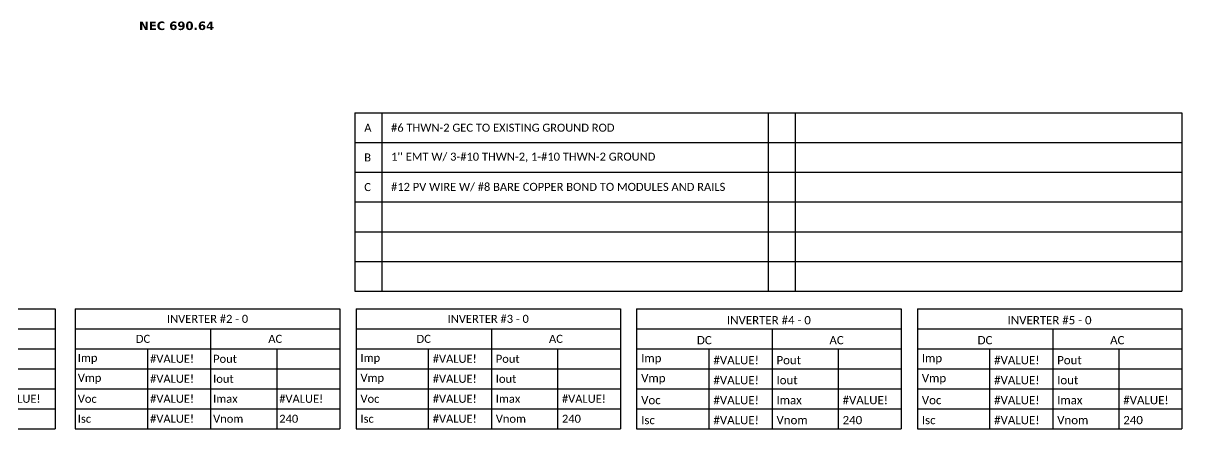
# Model space of a CAD drawing. Header units: feet. Extents: x 20561 to 21369, y 16038 to 16580.
# Drawn here: x 20851 to 21352, y 16038 to 16212 of the extents above; entities that cross this region are included whole.
import ezdxf

# ---------------------------------------------------------------- set-up
doc = ezdxf.new("R2010")
doc.units = ezdxf.units.FT
doc.header["$MEASUREMENT"] = 0
doc.linetypes.add('HIDDEN', pattern=[0.375, 0.25, -0.125])
doc.styles.add('ONE LINE TXT', font='techb___.ttf')
doc.styles.get("Standard").update_dxf_attribs({"font": 'simplex.shx'})

# ---------------------------------------------------------------- blocks, each defined once
blk = doc.blocks.new('lineTapPanel')
at = {"linetype": 'Continuous'}
h = blk.add_hatch(color=254, dxfattribs=at)
h.dxf.hatch_style = 1
edge = h.paths.add_edge_path()
edge.add_arc((-42.47, 94.51), 1.11, 0, 360)
h = blk.add_hatch(color=254, dxfattribs=at)
h.dxf.hatch_style = 1
edge = h.paths.add_edge_path()
edge.add_arc((-38.44, 98.34), 1.11, 0, 360)
h = blk.add_hatch(color=1, dxfattribs=at)
h.dxf.hatch_style = 1
edge = h.paths.add_edge_path()
edge.add_arc((-42.47, 86.8), 0.291, 0, 360)
h = blk.add_hatch(color=1, dxfattribs=at)
h.dxf.hatch_style = 1
edge = h.paths.add_edge_path()
edge.add_arc((-38.44, 86.8), 0.291, 0, 360)
h = blk.add_hatch(color=1, dxfattribs=at)
h.dxf.hatch_style = 1
edge = h.paths.add_edge_path()
edge.add_arc((-42.47, 77.16), 0.291, 0, 360)
h = blk.add_hatch(color=1, dxfattribs=at)
h.dxf.hatch_style = 1
edge = h.paths.add_edge_path()
edge.add_arc((-38.44, 77.16), 0.291, 0, 360)
h = blk.add_hatch(color=1, dxfattribs=at)
h.dxf.hatch_style = 1
edge = h.paths.add_edge_path()
edge.add_arc((-38.44, 71.16), 0.528, 0, 360)
h = blk.add_hatch(color=1, dxfattribs=at)
h.dxf.hatch_style = 1
edge = h.paths.add_edge_path()
edge.add_arc((-42.47, 67.78), 0.528, 0, 360)
h = blk.add_hatch(color=1, dxfattribs=at)
h.dxf.hatch_style = 1
edge = h.paths.add_edge_path()
edge.add_arc((-38.44, 61.76), 0.528, 0, 360)
h = blk.add_hatch(color=1, dxfattribs=at)
h.dxf.hatch_style = 1
edge = h.paths.add_edge_path()
edge.add_arc((-42.47, 58.38), 0.528, 0, 360)
h = blk.add_hatch(color=1, dxfattribs=at)
h.dxf.hatch_style = 1
edge = h.paths.add_edge_path()
edge.add_arc((-38.44, 52.36), 0.528, 0, 360)
h = blk.add_hatch(color=1, dxfattribs=at)
h.dxf.hatch_style = 1
edge = h.paths.add_edge_path()
edge.add_arc((-42.47, 48.98), 0.528, 0, 360)
h = blk.add_hatch(color=1, dxfattribs=at)
h.dxf.hatch_style = 1
edge = h.paths.add_edge_path()
edge.add_arc((-42.47, 39.58), 0.528, 0, 360)
h = blk.add_hatch(color=1, dxfattribs=at)
h.dxf.hatch_style = 1
edge = h.paths.add_edge_path()
edge.add_arc((-38.44, 42.95), 0.528, 0, 360)
h = blk.add_hatch(color=1, dxfattribs=at)
h.dxf.hatch_style = 1
edge = h.paths.add_edge_path()
edge.add_arc((-42.47, 30.17), 0.528, 0, 360)
h = blk.add_hatch(color=1, dxfattribs=at)
h.dxf.hatch_style = 1
edge = h.paths.add_edge_path()
edge.add_arc((-38.44, 33.55), 0.528, 0, 360)
at = {"color": 155, "true_color": 0x647190}
blk.add_line((-80.92, 126.59), (0, 126.59), dxfattribs=at)
at = {"color": 253, "linetype": 'Continuous'}
for p, q in [((-100.73, 90.2), (-100.73, 109.7)), ((-76.04, 90.2), (-100.73, 90.2)), ((-76.04, 90.2), (-76.04, 22.16)), ((-76.04, 22.16), (-27.25, 22.16)), ((-27.25, 22.16), (-27.25, 17.57)), ((-27.25, 17.57), (-29.89, 17.57)), ((-11.01, 0.16), (-29.89, 0.16)), ((0, 3), (-11.01, 3)), ((-11.01, 3), (-11.01, 0.16))]:
    blk.add_line(p, q, dxfattribs=at)
at = {"color": 10, "linetype": 'Continuous'}
for p, q in [((-94.24, 94.51), (-94.24, 109.7)), ((-43.58, 94.51), (-94.24, 94.51)), ((-42.47, 87.09), (-42.47, 93.4)), ((-41.36, 94.51), (-10.98, 94.51)), ((-10.98, 6), (-10.98, 94.51)), ((-42.47, 30.17), (-42.47, 76.87)), ((-35.88, 67.78), (-45.04, 67.78)), ((-35.88, 58.38), (-45.04, 58.38)), ((-35.88, 48.98), (-45.04, 48.98)), ((-35.88, 39.58), (-45.04, 39.58)), ((-35.88, 30.17), (-45.04, 30.17)), ((0, 6), (-10.98, 6))]:
    blk.add_line(p, q, dxfattribs=at)
at = {"color": 7, "linetype": 'Continuous'}
for p, q in [((-87.75, 98.34), (-87.75, 109.7)), ((-39.56, 98.34), (-87.75, 98.34)), ((-38.44, 87.09), (-38.44, 97.23)), ((-6.96, 9), (-6.96, 98.34)), ((-38.44, 61.76), (-38.44, 76.87)), ((-35.88, 71.16), (-45.04, 71.16)), ((-38.44, 71.16), (-35.88, 71.16)), ((-45.04, 61.76), (-35.88, 61.76)), ((-35.88, 61.76), (-45.04, 61.76)), ((-38.44, 52.36), (-38.44, 61.76)), ((-45.04, 52.36), (-35.88, 52.36)), ((-35.88, 52.36), (-45.04, 52.36)), ((-38.44, 42.95), (-38.44, 52.36)), ((-45.04, 42.95), (-35.88, 42.95)), ((-35.88, 42.95), (-45.04, 42.95)), ((-38.44, 33.55), (-38.44, 42.95)), ((-35.88, 33.55), (-45.04, 33.55))]:
    blk.add_line(p, q, dxfattribs=at)
at = {"lineweight": 50}
blk.add_line((-80.92, 106.95), (0, 106.95), dxfattribs=at)
at = {"color": 7}
for p, q in [((-6.96, 98.34), (-37.33, 98.34)), ((0, 9), (-6.96, 9))]:
    blk.add_line(p, q, dxfattribs=at)
at = {"color": 1, "linetype": 'Continuous'}
for p, q in [((-51.03, -2.51), (-51.03, 20.23)), ((-46.49, 20.23), (-51.03, 20.23)), ((-46.49, 20.23), (-46.49, -2.51)), ((-34.43, -2.43), (-34.43, 20.16)), ((-29.89, 20.16), (-34.43, 20.16)), ((-29.89, 20.16), (-29.89, -2.43)), ((-46.49, -2.51), (-51.03, -2.51)), ((-29.89, -2.43), (-34.43, -2.43))]:
    blk.add_line(p, q, dxfattribs=at)
at = {"color": 4, "linetype": 'Continuous'}
for p, q in [((-47.97, 18.28), (-49.55, 16.71)), ((-31.37, 18.35), (-32.94, 16.78)), ((-47.97, 13.93), (-49.55, 12.36)), ((-31.37, 14), (-32.94, 12.43)), ((-47.97, 9.58), (-49.55, 8.01)), ((-47.97, 5.23), (-49.55, 3.66)), ((-31.37, 9.65), (-32.94, 8.08)), ((-31.37, 5.3), (-32.94, 3.73)), ((-47.97, 0.88), (-49.55, -0.69)), ((-31.37, 0.95), (-32.94, -0.62))]:
    blk.add_line(p, q, dxfattribs=at)
at = {"color": 92, "linetype": 'HIDDEN', "ltscale": 15}
for p, q in [((-51.03, 4.44), (-106.89, 4.44)), ((-106.89, 4.44), (-106.89, -4.87)), ((-75.84, -4.96), (-75.84, 0.09)), ((-75.84, 0.09), (-51.03, 0.09)), ((0, 0), (-6.96, 0)), ((-6.96, -4.96), (-75.84, -4.96)), ((-6.96, 0), (-6.96, -4.96)), ((-106.89, -15.1), (-106.89, -24.84))]:
    blk.add_line(p, q, dxfattribs=at)
at = {"color": 92, "linetype": 'Continuous', "ltscale": 15}
blk.add_line((-34.43, 0.09), (-46.49, 0.09), dxfattribs=at)
at = {"lineweight": 50, "const_width": 1.19}
for points in [[(-103.67, 109.7), (-103.67, 126.59), (-84.82, 126.59), (-84.82, 109.7)], [(-80.92, -9.3), (-80.92, 126.59), (0, 126.59), (0, -9.3)]]:
    blk.add_lwpolyline(points, close=True, dxfattribs=at)
at = {"color": 92, "linetype": 'Continuous', "lineweight": 5, "ltscale": 0.05, "flags": 128}
for points in [[(-45.88, 10.97), (-41.2, 10.97)], [(-42.01, 10.1), (-45.07, 10.1)], [(-43.54, 13.81), (-43.54, 10.97)], [(-42.82, 9.23), (-44.25, 9.23)]]:
    blk.add_lwpolyline(points, dxfattribs=at)
at = {"color": 92, "linetype": 'Continuous', "ltscale": 4, "flags": 128}
for points in [[(-115.37, -24.84), (-98.41, -24.84)], [(-101.35, -27.98), (-112.43, -27.98)], [(-104.29, -31.12), (-109.49, -31.12)]]:
    blk.add_lwpolyline(points, dxfattribs=at)
at = {"linetype": 'Continuous'}
blk.add_circle((-94.24, 118.15), 7.15, dxfattribs=at)
at = {"color": 7, "linetype": 'Continuous'}
for centre, radius in [((-42.47, 94.51), 1.11), ((-38.44, 98.34), 1.11), ((-38.44, 98.34), 1.11), ((-106.89, -9.99), 5.11)]:
    blk.add_circle(centre, radius, dxfattribs=at)
at = {"color": 1, "linetype": 'Continuous'}
for centre, radius in [((-42.47, 86.8), 0.291), ((-38.44, 86.8), 0.291), ((-42.47, 77.16), 0.291), ((-38.44, 77.16), 0.291), ((-38.44, 71.16), 0.528), ((-42.47, 67.78), 0.528), ((-38.44, 61.76), 0.528), ((-42.47, 58.38), 0.528), ((-38.44, 52.36), 0.528), ((-42.47, 48.98), 0.528), ((-42.47, 39.58), 0.528), ((-38.44, 42.95), 0.528), ((-42.47, 30.17), 0.528), ((-38.44, 33.55), 0.528)]:
    blk.add_circle(centre, radius, dxfattribs=at)
at = {"color": 4, "linetype": 'Continuous'}
for centre in [(-48.76, 17.49), (-32.16, 17.57), (-48.76, 13.14), (-32.16, 13.21), (-48.76, 8.79), (-48.76, 4.44), (-32.16, 8.86), (-32.16, 4.51), (-48.76, 0.09), (-32.16, 0.16)]:
    blk.add_circle(centre, 1.11, dxfattribs=at)
at = {"color": 1, "linetype": 'Continuous'}
for centre, radius, start, end in [((-50.14, 81.98), 9.06, 327.8708, 32.1292), ((-46.11, 81.98), 9.06, 327.8708, 32.1292), ((-48.03, 68.62), 3.93, 40.3392, 139.6608), ((-32.88, 68.62), 3.93, 40.3392, 139.6608), ((-48.03, 65.24), 3.93, 40.3392, 139.6608), ((-32.88, 65.24), 3.93, 40.3392, 139.6608), ((-48.03, 59.21), 3.93, 40.3392, 139.6608), ((-32.88, 59.21), 3.93, 40.3392, 139.6608), ((-48.03, 55.84), 3.93, 40.3392, 139.6608), ((-32.88, 55.84), 3.93, 40.3392, 139.6608), ((-48.03, 49.81), 3.93, 40.3392, 139.6608), ((-48.03, 46.43), 3.93, 40.3392, 139.6608), ((-32.88, 49.81), 3.93, 40.3392, 139.6608), ((-32.88, 46.43), 3.93, 40.3392, 139.6608), ((-48.03, 40.41), 3.93, 40.3392, 139.6608), ((-48.03, 37.03), 3.93, 40.3392, 139.6608), ((-32.88, 40.41), 3.93, 40.3392, 139.6608), ((-32.88, 37.03), 3.93, 40.3392, 139.6608), ((-48.03, 31.01), 3.93, 40.3392, 139.6608), ((-48.03, 27.63), 3.93, 40.3392, 139.6608), ((-32.88, 31.01), 3.93, 40.3392, 139.6608), ((-32.88, 27.63), 3.93, 40.3392, 139.6608)]:
    blk.add_arc(centre, radius, start, end, dxfattribs=at)
at = {"color": 253, "linetype": 'Continuous', "style": 'ONE LINE TXT'}
blk.add_text('M', height=9.38, dxfattribs=at).set_placement((-98.8, 113.43))
at = {"color": 4, "linetype": 'Continuous'}
blk.add_text('NEUTRAL', height=1.874, rotation=90, dxfattribs=at).set_placement((-35.08, 4.08))
at = {"color": 1, "attachment_point": 5}
for s, width, gutter_width, heights, insert, char_height in [('EXISTING\\P120/240V UTILITY METER', 0.0523, 7.17, [0], (-118.95, 118.48), 3.5433), ('240V', 0.1481, 0.75, [0], (-72.39, 122.54), 3.658), ('1∅', 0.1481, 0.75, [0], (-5.31, 122.54), 3.658), ('serA MAIN BREAKER\\PserA BUSBAR', 72.4998, 0.75, [0], (-39.75, 113.14), 3.6576), ('EXISTING MAIN BREAKER LOAD CENTER INSULATED LINE TAPS INSTALLED ON MAIN FEEDERS\\P{\\fVerdana|b1|i0|c0|p34;NEC 690.64}', 98.9176, 7.17, [106.42], (-39.63, -25.66), 3.6576)]:
    blk.add_mtext_dynamic_manual_height_columns(s, width=width, gutter_width=gutter_width, heights=heights, dxfattribs=dict(at, insert=insert, char_height=char_height))
at = {"color": 4, "linetype": 'Continuous', "insert": (-46.25, 82.15), "char_height": 1.874, "attachment_point": 5, "rotation": 90}
blk.add_mtext_dynamic_manual_height_columns('2pserA\\PMAIN', width=0.1481, gutter_width=0.75, heights=[0], dxfattribs=at)
at = {"color": 1, "linetype": 'Continuous', "insert": (-110.08, -3.93), "char_height": 9.3833, "attachment_point": 1, "style": 'ONE LINE TXT'}
blk.add_mtext_dynamic_manual_height_columns('{\\W1;\\C256;a}', width=0.1385, gutter_width=2.13, heights=[0], dxfattribs=at)
blk = doc.blocks.new('*U20')
at = {"color": 7}
blk.add_blockref('lineTapPanel', (0, 0), dxfattribs=at)
blk = doc.blocks.new('*T24')
at = {"color": 0, "lineweight": -2, "transparency": 16777216}
for p, q in [((0, 0), (114.19, 0)), ((0, 0), (0, -51.7)), ((114.19, 0), (114.19, -51.7)), ((0, -8.62), (114.19, -8.62)), ((58.43, -8.62), (58.43, -51.7)), ((0, -17.23), (114.19, -17.23)), ((31.22, -17.23), (31.22, -51.7)), ((86.98, -17.23), (86.98, -51.7)), ((0, -25.85), (114.19, -25.85)), ((0, -34.47), (114.19, -34.47)), ((0, -43.08), (114.19, -43.08)), ((0, -51.7), (114.19, -51.7))]:
    blk.add_line(p, q, dxfattribs=at)
at = {"color": 0, "linetype": 'Continuous', "transparency": 16777216, "char_height": 3.4544}
for s, insert, width, attachment_point in [('{\\fCalibri|b0|i0|c0;INVERTER #1 - 0', (57.09, -4.31), 110.3293, 5), ('{\\fCalibri|b0|i0|c0;DC', (29.22, -12.93), 54.5755, 5), ('{\\fCalibri|b0|i0|c0;AC', (86.31, -12.93), 51.8976, 5), ('{\\fCalibri|b0|i0|c0;Imp', (1.93, -21.54), 27.3681, 4), ('{\\fCalibri|b0|i0|c0;#VALUE!', (33.15, -21.54), 23.3513, 4), ('{\\fCalibri|b0|i0|c0;Pout', (60.36, -21.54), 24.6902, 4), ('{\\fCalibri|b0|i0|c0;', (88.91, -21.54), 23.3513, 4), ('{\\fCalibri|b0|i0|c0;Vmp', (1.93, -30.16), 27.3681, 4), ('{\\fCalibri|b0|i0|c0;#VALUE!', (33.15, -30.16), 23.3513, 4), ('{\\fCalibri|b0|i0|c0;Iout', (60.36, -30.16), 24.6902, 4), ('{\\fCalibri|b0|i0|c0;', (88.91, -30.16), 23.3513, 4), ('{\\fCalibri|b0|i0|c0;Voc', (1.93, -38.78), 27.3681, 4), ('{\\fCalibri|b0|i0|c0;#VALUE!', (33.15, -38.78), 23.3513, 4), ('{\\fCalibri|b0|i0|c0;Imax', (60.36, -38.78), 24.6902, 4), ('{\\fCalibri|b0|i0|c0;#VALUE!', (88.91, -38.78), 23.3513, 4), ('{\\fCalibri|b0|i0|c0;Isc', (1.93, -47.39), 27.3681, 4), ('{\\fCalibri|b0|i0|c0;#VALUE!', (33.15, -47.39), 23.3513, 4), ('{\\fCalibri|b0|i0|c0;Vnom', (60.36, -47.39), 24.6902, 4), ('{\\fCalibri|b0|i0|c0;240', (88.91, -47.39), 23.3513, 4)]:
    blk.add_mtext(s, dxfattribs=dict(at, insert=insert, width=width, attachment_point=attachment_point))
blk = doc.blocks.new('*T25')
at = {"color": 0, "lineweight": -2, "transparency": 16777216}
for p, q in [((0, 0), (114.19, 0)), ((0, 0), (0, -51.7)), ((114.19, 0), (114.19, -51.7)), ((0, -8.62), (114.19, -8.62)), ((58.43, -8.62), (58.43, -51.7)), ((0, -17.23), (114.19, -17.23)), ((31.22, -17.23), (31.22, -51.7)), ((86.98, -17.23), (86.98, -51.7)), ((0, -25.85), (114.19, -25.85)), ((0, -34.47), (114.19, -34.47)), ((0, -43.08), (114.19, -43.08)), ((0, -51.7), (114.19, -51.7))]:
    blk.add_line(p, q, dxfattribs=at)
at = {"color": 0, "linetype": 'Continuous', "transparency": 16777216, "char_height": 3.4544}
for s, insert, width, attachment_point in [('{\\fCalibri|b0|i0|c0;INVERTER #2 - 0', (57.09, -4.31), 112.0547, 5), ('{\\fCalibri|b0|i0|c0;DC', (29.22, -12.93), 56.3009, 5), ('{\\fCalibri|b0|i0|c0;AC', (86.31, -12.93), 53.623, 5), ('{\\fCalibri|b0|i0|c0;Imp', (1.07, -21.54), 29.0935, 4), ('{\\fCalibri|b0|i0|c0;#VALUE!', (32.29, -21.54), 25.0767, 4), ('{\\fCalibri|b0|i0|c0;Pout', (59.5, -21.54), 26.4156, 4), ('{\\fCalibri|b0|i0|c0;', (88.04, -21.54), 25.0767, 4), ('{\\fCalibri|b0|i0|c0;Vmp', (1.07, -30.16), 29.0935, 4), ('{\\fCalibri|b0|i0|c0;#VALUE!', (32.29, -30.16), 25.0767, 4), ('{\\fCalibri|b0|i0|c0;Iout', (59.5, -30.16), 26.4156, 4), ('{\\fCalibri|b0|i0|c0;', (88.04, -30.16), 25.0767, 4), ('{\\fCalibri|b0|i0|c0;Voc', (1.07, -38.78), 29.0935, 4), ('{\\fCalibri|b0|i0|c0;#VALUE!', (32.29, -38.78), 25.0767, 4), ('{\\fCalibri|b0|i0|c0;Imax', (59.5, -38.78), 26.4156, 4), ('{\\fCalibri|b0|i0|c0;#VALUE!', (88.04, -38.78), 25.0767, 4), ('{\\fCalibri|b0|i0|c0;Isc', (1.07, -47.39), 29.0935, 4), ('{\\fCalibri|b0|i0|c0;#VALUE!', (32.29, -47.39), 25.0767, 4), ('{\\fCalibri|b0|i0|c0;Vnom', (59.5, -47.39), 26.4156, 4), ('{\\fCalibri|b0|i0|c0;240', (88.04, -47.39), 25.0767, 4)]:
    blk.add_mtext(s, dxfattribs=dict(at, insert=insert, width=width, attachment_point=attachment_point))
blk = doc.blocks.new('*T26')
at = {"color": 0, "lineweight": -2, "transparency": 16777216}
for p, q in [((0, 0), (114.19, 0)), ((0, 0), (0, -51.7)), ((114.19, 0), (114.19, -51.7)), ((0, -8.62), (114.19, -8.62)), ((58.43, -8.62), (58.43, -51.7)), ((0, -17.23), (114.19, -17.23)), ((31.22, -17.23), (31.22, -51.7)), ((86.98, -17.23), (86.98, -51.7)), ((0, -25.85), (114.19, -25.85)), ((0, -34.47), (114.19, -34.47)), ((0, -43.08), (114.19, -43.08)), ((0, -51.7), (114.19, -51.7))]:
    blk.add_line(p, q, dxfattribs=at)
at = {"color": 0, "linetype": 'Continuous', "transparency": 16777216, "char_height": 3.4544}
for s, insert, width, attachment_point in [('{\\fCalibri|b0|i0|c0;INVERTER #3 - 0', (57.09, -4.31), 110.3293, 5), ('{\\fCalibri|b0|i0|c0;DC', (29.22, -12.93), 54.5755, 5), ('{\\fCalibri|b0|i0|c0;AC', (86.31, -12.93), 51.8976, 5), ('{\\fCalibri|b0|i0|c0;Imp', (1.93, -21.54), 27.3681, 4), ('{\\fCalibri|b0|i0|c0;#VALUE!', (33.15, -21.54), 23.3513, 4), ('{\\fCalibri|b0|i0|c0;Pout', (60.36, -21.54), 24.6902, 4), ('{\\fCalibri|b0|i0|c0;', (88.91, -21.54), 23.3513, 4), ('{\\fCalibri|b0|i0|c0;Vmp', (1.93, -30.16), 27.3681, 4), ('{\\fCalibri|b0|i0|c0;#VALUE!', (33.15, -30.16), 23.3513, 4), ('{\\fCalibri|b0|i0|c0;Iout', (60.36, -30.16), 24.6902, 4), ('{\\fCalibri|b0|i0|c0;', (88.91, -30.16), 23.3513, 4), ('{\\fCalibri|b0|i0|c0;Voc', (1.93, -38.78), 27.3681, 4), ('{\\fCalibri|b0|i0|c0;#VALUE!', (33.15, -38.78), 23.3513, 4), ('{\\fCalibri|b0|i0|c0;Imax', (60.36, -38.78), 24.6902, 4), ('{\\fCalibri|b0|i0|c0;#VALUE!', (88.91, -38.78), 23.3513, 4), ('{\\fCalibri|b0|i0|c0;Isc', (1.93, -47.39), 27.3681, 4), ('{\\fCalibri|b0|i0|c0;#VALUE!', (33.15, -47.39), 23.3513, 4), ('{\\fCalibri|b0|i0|c0;Vnom', (60.36, -47.39), 24.6902, 4), ('{\\fCalibri|b0|i0|c0;240', (88.91, -47.39), 23.3513, 4)]:
    blk.add_mtext(s, dxfattribs=dict(at, insert=insert, width=width, attachment_point=attachment_point))
blk = doc.blocks.new('*T27')
at = {"color": 9, "linetype": 'ByBlock', "lineweight": 30, "true_color": 0xa7bfde, "transparency": 16777216}
blk.add_line((0, 0), (114.19, 0), dxfattribs=at)
at = {"color": 0, "linetype": 'ByBlock', "lineweight": -2, "transparency": 16777216}
for p, q in [((0, 0), (0, -51.7)), ((114.19, 0), (114.19, -51.7)), ((0, -8.62), (114.19, -8.62)), ((58.43, -8.62), (58.43, -51.7)), ((0, -17.23), (114.19, -17.23)), ((31.22, -17.23), (31.22, -51.7)), ((86.98, -17.23), (86.98, -51.7)), ((0, -25.85), (114.19, -25.85)), ((0, -34.47), (114.19, -34.47)), ((0, -43.08), (114.19, -43.08)), ((0, -51.7), (114.19, -51.7))]:
    blk.add_line(p, q, dxfattribs=at)
at = {"color": 0, "transparency": 16777216, "char_height": 3.5705}
for s, insert, width, attachment_point in [('{\\fCalibri|b0|i0|c0;INVERTER #4 - 0', (57.09, -6.69), 110.3293, 8), ('{\\fCalibri|b0|i0|c0;DC', (29.22, -15.31), 54.5755, 8), ('{\\fCalibri|b0|i0|c0;AC', (86.31, -15.31), 51.8976, 8), ('{\\fCalibri|b0|i0|c0;Imp', (1.93, -23.92), 27.3681, 7), ('{\\fCalibri|b0|i0|c0;#VALUE!', (33.15, -23.92), 23.3513, 7), ('{\\fCalibri|b0|i0|c0;Pout', (60.36, -23.92), 24.6902, 7), ('{\\fCalibri|b0|i0|c0;', (88.91, -23.92), 23.3513, 7), ('{\\fCalibri|b0|i0|c0;Vmp', (1.93, -32.54), 27.3681, 7), ('{\\fCalibri|b0|i0|c0;#VALUE!', (33.15, -32.54), 23.3513, 7), ('{\\fCalibri|b0|i0|c0;Iout', (60.36, -32.54), 24.6902, 7), ('{\\fCalibri|b0|i0|c0;', (88.91, -32.54), 23.3513, 7), ('{\\fCalibri|b0|i0|c0;Voc', (1.93, -41.16), 27.3681, 7), ('{\\fCalibri|b0|i0|c0;#VALUE!', (33.15, -41.16), 23.3513, 7), ('{\\fCalibri|b0|i0|c0;Imax', (60.36, -41.16), 24.6902, 7), ('{\\fCalibri|b0|i0|c0;#VALUE!', (88.91, -41.16), 23.3513, 7), ('{\\fCalibri|b0|i0|c0;Isc', (1.93, -49.77), 27.3681, 7), ('{\\fCalibri|b0|i0|c0;#VALUE!', (33.15, -49.77), 23.3513, 7), ('{\\fCalibri|b0|i0|c0;Vnom', (60.36, -49.77), 24.6902, 7), ('{\\fCalibri|b0|i0|c0;240', (88.91, -49.77), 23.3513, 7)]:
    blk.add_mtext(s, dxfattribs=dict(at, insert=insert, width=width, attachment_point=attachment_point))
blk = doc.blocks.new('*T28')
at = {"color": 9, "linetype": 'ByBlock', "lineweight": 30, "true_color": 0xa7bfde, "transparency": 16777216}
blk.add_line((0, 0), (114.19, 0), dxfattribs=at)
at = {"color": 0, "linetype": 'ByBlock', "lineweight": -2, "transparency": 16777216}
for p, q in [((0, 0), (0, -51.7)), ((114.19, 0), (114.19, -51.7)), ((0, -8.62), (114.19, -8.62)), ((58.43, -8.62), (58.43, -51.7)), ((0, -17.23), (114.19, -17.23)), ((31.22, -17.23), (31.22, -51.7)), ((86.98, -17.23), (86.98, -51.7)), ((0, -25.85), (114.19, -25.85)), ((0, -34.47), (114.19, -34.47)), ((0, -43.08), (114.19, -43.08)), ((0, -51.7), (114.19, -51.7))]:
    blk.add_line(p, q, dxfattribs=at)
at = {"color": 0, "transparency": 16777216, "char_height": 3.5705}
for s, insert, width, attachment_point in [('{\\fCalibri|b0|i0|c0;INVERTER #5 - 0', (57.09, -6.69), 110.3293, 8), ('{\\fCalibri|b0|i0|c0;DC', (29.22, -15.31), 54.5755, 8), ('{\\fCalibri|b0|i0|c0;AC', (86.31, -15.31), 51.8976, 8), ('{\\fCalibri|b0|i0|c0;Imp', (1.93, -23.92), 27.3681, 7), ('{\\fCalibri|b0|i0|c0;#VALUE!', (33.15, -23.92), 23.3513, 7), ('{\\fCalibri|b0|i0|c0;Pout', (60.36, -23.92), 24.6902, 7), ('{\\fCalibri|b0|i0|c0;', (88.91, -23.92), 23.3513, 7), ('{\\fCalibri|b0|i0|c0;Vmp', (1.93, -32.54), 27.3681, 7), ('{\\fCalibri|b0|i0|c0;#VALUE!', (33.15, -32.54), 23.3513, 7), ('{\\fCalibri|b0|i0|c0;Iout', (60.36, -32.54), 24.6902, 7), ('{\\fCalibri|b0|i0|c0;', (88.91, -32.54), 23.3513, 7), ('{\\fCalibri|b0|i0|c0;Voc', (1.93, -41.16), 27.3681, 7), ('{\\fCalibri|b0|i0|c0;#VALUE!', (33.15, -41.16), 23.3513, 7), ('{\\fCalibri|b0|i0|c0;Imax', (60.36, -41.16), 24.6902, 7), ('{\\fCalibri|b0|i0|c0;#VALUE!', (88.91, -41.16), 23.3513, 7), ('{\\fCalibri|b0|i0|c0;Isc', (1.93, -49.77), 27.3681, 7), ('{\\fCalibri|b0|i0|c0;#VALUE!', (33.15, -49.77), 23.3513, 7), ('{\\fCalibri|b0|i0|c0;Vnom', (60.36, -49.77), 24.6902, 7), ('{\\fCalibri|b0|i0|c0;240', (88.91, -49.77), 23.3513, 7)]:
    blk.add_mtext(s, dxfattribs=dict(at, insert=insert, width=width, attachment_point=attachment_point))
blk = doc.blocks.new('*T29')
at = {"linetype": 'ByBlock', "lineweight": -2, "transparency": 16777216}
for p, q in [((0, 0), (357.03, 0)), ((0, 0), (0, -76.8)), ((11.58, 0), (11.58, -76.8)), ((178.51, 0), (178.51, -76.8)), ((190.1, 0), (190.1, -76.8)), ((357.03, 0), (357.03, -76.8)), ((0, -12.8), (357.03, -12.8)), ((0, -25.61), (357.03, -25.61)), ((0, -38.41), (357.03, -38.41)), ((0, -51.22), (357.03, -51.22)), ((0, -64.02), (357.03, -64.02)), ((0, -76.8), (357.03, -76.8))]:
    blk.add_line(p, q, dxfattribs=at)
at = {"color": 0, "linetype": 'Continuous', "transparency": 16777216, "char_height": 3.4544, "attachment_point": 4}
for s, insert, width in [('{\\fCalibri|b0|i0|c0;A', (4.06, -6.4), 3.4544), ('{\\fCalibri|b0|i0|c0;#6 THWN-2 GEC TO EXISTING GROUND ROD', (15.65, -6.4), 158.8026), ('{\\fCalibri|b0|i0|c0;', (182.58, -6.4), 3.4544), ('{\\fCalibri|b0|i0|c0;', (194.16, -6.4), 158.8095), ('{\\fCalibri|b0|i0|c0;B', (4.06, -19.21), 3.4544), ("{\\fCalibri|b0|i0|c0;1'' EMT W/ 3-#10 THWN-2, 1-#10 THWN-2 GROUND", (15.65, -19.21), 158.8026), ('{\\fCalibri|b0|i0|c0;', (182.58, -19.21), 3.4544), ('{\\fCalibri|b0|i0|c0;', (194.16, -19.21), 158.8095), ('{\\fCalibri|b0|i0|c0;#12 PV WIRE W/ #8 BARE COPPER BOND TO MODULES AND RAILS', (15.65, -32.01), 158.8026), ('{\\fCalibri|b0|i0|c0;C', (4.06, -32.01), 3.4544), ('{\\fCalibri|b0|i0|c0;', (182.58, -32.01), 3.4544), ('{\\fCalibri|b0|i0|c0;', (194.16, -32.01), 158.8095), ('{\\fCalibri|b0|i0|c0;', (4.06, -44.82), 3.4544), ('{\\fCalibri|b0|i0|c0;', (15.65, -44.82), 158.8026), ('{\\fCalibri|b0|i0|c0;', (182.58, -44.82), 3.4544), ('{\\fCalibri|b0|i0|c0;', (194.16, -44.82), 158.8095), ('{\\fCalibri|b0|i0|c0;', (4.06, -57.62), 3.4544), ('{\\fCalibri|b0|i0|c0;', (15.65, -57.62), 158.8026), ('{\\fCalibri|b0|i0|c0;', (182.58, -57.62), 3.4544), ('{\\fCalibri|b0|i0|c0;', (194.16, -57.62), 158.8095), ('{\\fCalibri|b0|i0|c0;', (4.06, -70.41), 3.4544), ('{\\fCalibri|b0|i0|c0;', (15.65, -70.41), 158.8026), ('{\\fCalibri|b0|i0|c0;', (182.58, -70.41), 3.4544), ('{\\fCalibri|b0|i0|c0;', (194.16, -70.41), 158.8095)]:
    blk.add_mtext(s, dxfattribs=dict(at, insert=insert, width=width))

msp = doc.modelspace()

# ---------------------------------------------------------------- block references
at = {"color": 7}
msp.add_blockref('*U20', (20957.32, 16246.09), dxfattribs=at)
for name, p in [('*T29', (20994.65, 16173.75)), ('*T24', (20751.09, 16089.23)), ('*T25', (20873.97, 16089.23)), ('*T26', (20995.15, 16089.23)), ('*T27', (21116.32, 16089.23)), ('*T28', (21237.5, 16089.23))]:
    msp.add_blockref(name, p)

doc.saveas('drawing.dxf')
